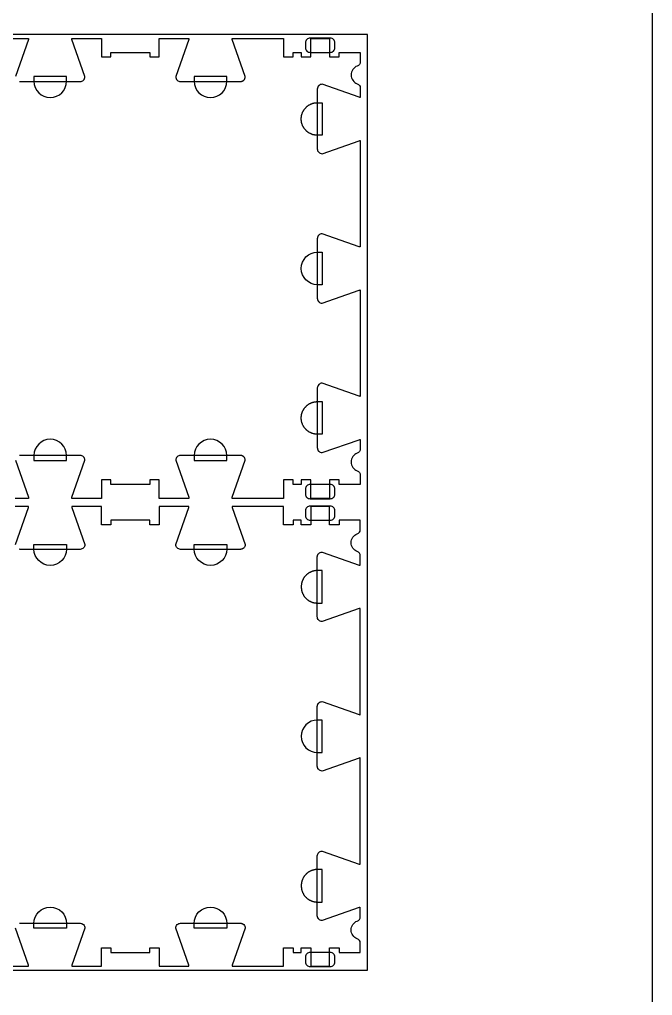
# Model space of a CAD drawing. Extents: x -10701 to -7518, y -43691 to -36097.
# Drawn here: x -8343 to -7518, y -38054 to -36782 of the extents above; entities that cross this region are included whole.
import ezdxf

# ---------------------------------------------------------------- set-up
doc = ezdxf.new("R2010")
doc.units = 0
for name, color, linetype in [('0_SHEET_SPRUCEPLY_2440X122', 1, 'CONTINUOUS'), ('4_ANYTOOL_CUTTHROUGH_OUTSI', 5, 'CONTINUOUS'), ('5_ANYTOOL_HALF_MILL_9MM_IN', 3, 'CONTINUOUS'), ('DONOTCUT', 18, 'CONTINUOUS')]:
    doc.layers.add(name, color=color, linetype=linetype)

msp = doc.modelspace()

# ---------------------------------------------------------------- linework, layer by layer
at = {"layer": '0_SHEET_SPRUCEPLY_2440X122'}
msp.add_lwpolyline([(-10329.7, -36801.2), (-10329.7, -38021.2), (-7889.7, -38021.2), (-7889.7, -36801.2)], close=True, dxfattribs=at)
at = {"layer": '4_ANYTOOL_CUTTHROUGH_OUTSI', "color": 5}
for points in [[(-8398.5, -36806.5), (-8331.3, -36806.5), (-8331.3, -36806.5, -0.061485), (-8331.5, -36807.9), (-8348.4, -36856.1)], [(-8343.2, -36862.4), (-8343.1, -36862.4), (-8342.9, -36862.4), (-8342.8, -36862.5), (-8342.6, -36862.5), (-8342.5, -36862.5), (-8342.3, -36862.5), (-8342.2, -36862.5), (-8264.2, -36862.5, 0.414214), (-8257.9, -36856.2), (-8257.9, -36856.2), (-8257.9, -36856.1), (-8274.8, -36807.9), (-8274.8, -36807.9, -0.061485), (-8275.1, -36806.5), (-8236.5, -36806.5), (-8236.5, -36830.2), (-8236.5, -36830.5), (-8224, -36830.5), (-8224, -36824.5), (-8173.5, -36824.5), (-8173.5, -36830.5), (-8161, -36830.5), (-8161, -36806.5), (-8122.4, -36806.5), (-8122.4, -36806.5, -0.061485), (-8122.6, -36807.9), (-8139.5, -36856.1), (-8139.5, -36856.2), (-8139.5, -36856.2), (-8139.5, -36856.2, 0.414214), (-8133.3, -36862.5), (-8055.3, -36862.5), (-8055.1, -36862.5), (-8055, -36862.5), (-8054.8, -36862.5), (-8054.7, -36862.5), (-8054.5, -36862.4), (-8054.4, -36862.4), (-8054.2, -36862.4), (-8054.1, -36862.4), (-8053.9, -36862.3), (-8053.8, -36862.3), (-8053.6, -36862.3), (-8053.5, -36862.2), (-8053.3, -36862.2), (-8053.2, -36862.1), (-8053, -36862.1), (-8052.9, -36862), (-8052.7, -36861.9), (-8052.6, -36861.9), (-8052.4, -36861.8), (-8052.3, -36861.7), (-8052.2, -36861.7), (-8052, -36861.6), (-8051.9, -36861.5), (-8051.8, -36861.4), (-8051.7, -36861.3), (-8051.5, -36861.2), (-8051.4, -36861.2), (-8051.3, -36861.1), (-8051.2, -36861), (-8051.1, -36860.9), (-8051, -36860.8), (-8050.8, -36860.7, 0.198912), (-8049, -36856.2), (-8049, -36856.2), (-8049, -36856.1), (-8065.9, -36807.9), (-8065.9, -36807.9, -0.061485), (-8066.2, -36806.5), (-7999, -36806.5), (-7999, -36830.2), (-7999, -36830.5), (-7986.5, -36830.5), (-7986.5, -36824.5), (-7976, -36824.5), (-7976, -36830.5), (-7963.5, -36830.5), (-7963.5, -36830.2), (-7963.5, -36806.5), (-7939, -36806.5), (-7939, -36830.2), (-7939, -36830.5), (-7926.5, -36830.5), (-7926.5, -36824.5), (-7899, -36824.5), (-7899, -36836.9), (-7899, -36836.9, -0.317837), (-7902.8, -36842.3, 0.707107), (-7902.8, -36865.4, -0.317837), (-7899, -36870.8), (-7899, -36883.2, -0.061485), (-7900.4, -36883), (-7948.6, -36866.1), (-7948.7, -36866.1), (-7948.7, -36866.1), (-7948.7, -36866.1, 0.198912), (-7953.1, -36867.9), (-7953.2, -36868), (-7953.3, -36868.1), (-7953.4, -36868.2), (-7953.5, -36868.4), (-7953.6, -36868.5), (-7953.7, -36868.6), (-7953.8, -36868.7), (-7953.9, -36868.8), (-7954, -36869), (-7954.1, -36869.1), (-7954.2, -36869.2), (-7954.2, -36869.4), (-7954.3, -36869.5), (-7954.4, -36869.7), (-7954.4, -36869.8), (-7954.5, -36869.9), (-7954.5, -36870.1), (-7954.6, -36870.2), (-7954.7, -36870.4), (-7954.7, -36870.5), (-7954.7, -36870.7), (-7954.8, -36870.8), (-7954.8, -36871), (-7954.8, -36871.1), (-7954.9, -36871.3), (-7954.9, -36871.4), (-7954.9, -36871.6), (-7954.9, -36871.7), (-7955, -36871.9), (-7955, -36872), (-7955, -36872.2), (-7955, -36872.3), (-7955, -36950.3, 0.414214), (-7948.7, -36956.6), (-7948.7, -36956.6), (-7948.6, -36956.6), (-7900.4, -36939.7), (-7900.4, -36939.7, -0.061485), (-7899, -36939.4), (-7899, -37078.1, -0.061485), (-7900.4, -37077.9), (-7948.6, -37061), (-7948.7, -37061), (-7948.7, -37061), (-7948.7, -37061, 0.198912), (-7953.1, -37062.8), (-7953.2, -37062.9), (-7953.3, -37063), (-7953.4, -37063.1), (-7953.5, -37063.3), (-7953.6, -37063.4), (-7953.7, -37063.5), (-7953.8, -37063.6), (-7953.9, -37063.7), (-7954, -37063.9), (-7954.1, -37064), (-7954.2, -37064.1), (-7954.2, -37064.3), (-7954.3, -37064.4), (-7954.4, -37064.6), (-7954.4, -37064.7), (-7954.5, -37064.8), (-7954.5, -37065), (-7954.6, -37065.1), (-7954.7, -37065.3), (-7954.7, -37065.4), (-7954.7, -37065.6), (-7954.8, -37065.7), (-7954.8, -37065.9), (-7954.8, -37066), (-7954.9, -37066.2), (-7954.9, -37066.3), (-7954.9, -37066.5), (-7954.9, -37066.6), (-7955, -37066.8), (-7955, -37066.9), (-7955, -37067.1), (-7955, -37067.2), (-7955, -37145.2), (-7955, -37145.4), (-7955, -37145.5), (-7955, -37145.7), (-7954.9, -37145.8), (-7954.9, -37146), (-7954.9, -37146.1), (-7954.9, -37146.3), (-7954.8, -37146.4), (-7954.8, -37146.6), (-7954.8, -37146.7), (-7954.7, -37146.9), (-7954.7, -37147), (-7954.7, -37147.2), (-7954.6, -37147.3), (-7954.5, -37147.5), (-7954.5, -37147.6), (-7954.4, -37147.8), (-7954.4, -37147.9), (-7954.3, -37148), (-7954.2, -37148.2), (-7954.2, -37148.3), (-7954.1, -37148.5), (-7954, -37148.6), (-7953.9, -37148.7), (-7953.8, -37148.8), (-7953.7, -37149), (-7953.6, -37149.1), (-7953.5, -37149.2), (-7953.4, -37149.3), (-7953.3, -37149.4), (-7953.2, -37149.5), (-7953.1, -37149.7, 0.198912), (-7948.7, -37151.5), (-7948.7, -37151.5), (-7948.6, -37151.5), (-7900.4, -37134.6), (-7900.4, -37134.6, -0.061485), (-7899, -37134.3), (-7899, -37273, -0.061485), (-7900.4, -37272.8), (-7948.6, -37255.9), (-7948.7, -37255.9), (-7948.7, -37255.9), (-7948.7, -37255.9, 0.414214), (-7955, -37262.1), (-7955, -37340.1), (-7955, -37340.3), (-7955, -37340.4), (-7955, -37340.6), (-7954.9, -37340.7), (-7954.9, -37340.9), (-7954.9, -37341), (-7954.9, -37341.2), (-7954.8, -37341.3), (-7954.8, -37341.5), (-7954.8, -37341.6), (-7954.7, -37341.8), (-7954.7, -37341.9), (-7954.7, -37342.1), (-7954.6, -37342.2), (-7954.5, -37342.4), (-7954.5, -37342.5), (-7954.4, -37342.7), (-7954.4, -37342.8), (-7954.3, -37342.9), (-7954.2, -37343.1), (-7954.2, -37343.2), (-7954.1, -37343.4), (-7954, -37343.5), (-7953.9, -37343.6), (-7953.8, -37343.7), (-7953.7, -37343.9), (-7953.6, -37344), (-7953.5, -37344.1), (-7953.4, -37344.2), (-7953.3, -37344.3), (-7953.2, -37344.4), (-7953.1, -37344.6, 0.198912), (-7948.7, -37346.4), (-7948.7, -37346.4), (-7948.6, -37346.4), (-7900.4, -37329.5), (-7900.4, -37329.5, -0.061485), (-7899, -37329.2), (-7899, -37341.6, -0.317837), (-7902.8, -37347.1, 0.707107), (-7902.8, -37370.2, -0.317837), (-7899, -37375.6), (-7899, -37388), (-7926.5, -37388), (-7926.5, -37382), (-7939, -37382), (-7939, -37406), (-7963.5, -37406), (-7963.5, -37382), (-7976, -37382), (-7976, -37388), (-7986.5, -37388), (-7986.5, -37382), (-7999, -37382), (-7999, -37406), (-8066.2, -37406), (-8066.2, -37406, -0.061485), (-8065.9, -37404.6), (-8049, -37356.3), (-8049, -37356.3), (-8049, -37356.2), (-8049, -37356.2, 0.198912), (-8050.8, -37351.8), (-8051, -37351.7), (-8051.1, -37351.6), (-8051.2, -37351.5), (-8051.3, -37351.4), (-8051.4, -37351.3), (-8051.5, -37351.2), (-8051.7, -37351.1), (-8051.8, -37351), (-8051.9, -37351), (-8052, -37350.9), (-8052.2, -37350.8), (-8052.3, -37350.7), (-8052.4, -37350.7), (-8052.6, -37350.6), (-8052.7, -37350.5), (-8052.9, -37350.5), (-8053, -37350.4), (-8053.2, -37350.3), (-8053.3, -37350.3), (-8053.5, -37350.2), (-8053.6, -37350.2), (-8053.8, -37350.2), (-8053.9, -37350.1), (-8054.1, -37350.1), (-8054.2, -37350.1), (-8054.4, -37350), (-8054.5, -37350), (-8054.7, -37350), (-8054.8, -37350), (-8055, -37350), (-8055.1, -37350), (-8055.3, -37350), (-8133.3, -37350, 0.414214), (-8139.5, -37356.2), (-8139.5, -37356.3), (-8139.5, -37356.3), (-8122.6, -37404.6), (-8122.6, -37404.6, -0.061485), (-8122.4, -37406), (-8161, -37406), (-8161, -37382), (-8173.5, -37382), (-8173.5, -37388), (-8224, -37388), (-8224, -37382), (-8236.5, -37382), (-8236.5, -37382.2), (-8236.5, -37406), (-8275.1, -37406), (-8275.1, -37406, -0.061485), (-8274.8, -37404.6), (-8257.9, -37356.3), (-8257.9, -37356.3), (-8257.9, -37356.2), (-8257.9, -37356.2, 0.414214), (-8264.2, -37350), (-8342.2, -37350), (-8342.3, -37350), (-8342.5, -37350), (-8342.6, -37350), (-8342.8, -37350), (-8342.9, -37350), (-8343.1, -37350), (-8343.2, -37350.1)], [(-8348.4, -37356.3), (-8331.5, -37404.6), (-8331.5, -37404.6, -0.061485), (-8331.3, -37406), (-8348.7, -37406)], [(-8348.4, -37466.1), (-8331.5, -37417.9), (-8331.5, -37417.9, 0.061485), (-8331.3, -37416.5), (-8348.7, -37416.5)], [(-8343.2, -37960.1), (-8343.1, -37960), (-8342.9, -37960), (-8342.8, -37960), (-8342.6, -37960), (-8342.5, -37960), (-8342.3, -37960), (-8342.2, -37960), (-8264.2, -37960, -0.414214), (-8257.9, -37966.2), (-8257.9, -37966.3), (-8257.9, -37966.3), (-8274.8, -38014.6), (-8274.8, -38014.6, 0.061485), (-8275.1, -38016), (-8236.5, -38016), (-8236.5, -37992), (-8224, -37992), (-8224, -37998), (-8173.5, -37998), (-8173.5, -37992), (-8161, -37992), (-8161, -38016), (-8122.4, -38016), (-8122.4, -38016, 0.061485), (-8122.6, -38014.6), (-8139.5, -37966.3), (-8139.5, -37966.3), (-8139.5, -37966.2), (-8139.5, -37966.2, -0.414214), (-8133.3, -37960), (-8055.3, -37960), (-8055.1, -37960), (-8055, -37960), (-8054.8, -37960), (-8054.7, -37960), (-8054.5, -37960), (-8054.4, -37960), (-8054.2, -37960.1), (-8054.1, -37960.1), (-8053.9, -37960.1), (-8053.8, -37960.2), (-8053.6, -37960.2), (-8053.5, -37960.2), (-8053.3, -37960.3), (-8053.2, -37960.3), (-8053, -37960.4), (-8052.9, -37960.5), (-8052.7, -37960.5), (-8052.6, -37960.6), (-8052.4, -37960.7), (-8052.3, -37960.7), (-8052.2, -37960.8), (-8052, -37960.9), (-8051.9, -37961), (-8051.8, -37961), (-8051.7, -37961.1), (-8051.5, -37961.2), (-8051.4, -37961.3), (-8051.3, -37961.4), (-8051.2, -37961.5), (-8051.1, -37961.6), (-8051, -37961.7), (-8050.8, -37961.8, -0.198912), (-8049, -37966.2), (-8049, -37966.3), (-8049, -37966.3), (-8065.9, -38014.6), (-8065.9, -38014.6, 0.061485), (-8066.2, -38016), (-7999, -38016), (-7999, -37992), (-7986.5, -37992), (-7986.5, -37998), (-7976, -37998), (-7976, -37992), (-7963.5, -37992), (-7963.5, -38016), (-7939, -38016), (-7939, -37992), (-7926.5, -37992), (-7926.5, -37998), (-7899, -37998), (-7899, -37985.6), (-7899, -37985.6, 0.317837), (-7902.8, -37980.2, -0.707107), (-7902.8, -37957.1, 0.317837), (-7899, -37951.6), (-7899, -37939.2, 0.061485), (-7900.4, -37939.5), (-7948.6, -37956.4), (-7948.7, -37956.4), (-7948.7, -37956.4), (-7948.7, -37956.4, -0.198912), (-7953.1, -37954.6), (-7953.2, -37954.4), (-7953.3, -37954.3), (-7953.4, -37954.2), (-7953.5, -37954.1), (-7953.6, -37954), (-7953.7, -37953.9), (-7953.8, -37953.7), (-7953.9, -37953.6), (-7954, -37953.5), (-7954.1, -37953.4), (-7954.2, -37953.2), (-7954.2, -37953.1), (-7954.3, -37952.9), (-7954.4, -37952.8), (-7954.4, -37952.7), (-7954.5, -37952.5), (-7954.5, -37952.4), (-7954.6, -37952.2), (-7954.7, -37952.1), (-7954.7, -37951.9), (-7954.7, -37951.8), (-7954.8, -37951.6), (-7954.8, -37951.5), (-7954.8, -37951.3), (-7954.9, -37951.2), (-7954.9, -37951), (-7954.9, -37950.9), (-7954.9, -37950.7), (-7955, -37950.6), (-7955, -37950.4), (-7955, -37950.3), (-7955, -37950.1), (-7955, -37872.1, -0.414214), (-7948.7, -37865.9), (-7948.7, -37865.9), (-7948.6, -37865.9), (-7900.4, -37882.8), (-7900.4, -37882.8, 0.061485), (-7899, -37883), (-7899, -37744.3, 0.061485), (-7900.4, -37744.6), (-7948.6, -37761.5), (-7948.7, -37761.5), (-7948.7, -37761.5), (-7948.7, -37761.5, -0.198912), (-7953.1, -37759.7), (-7953.2, -37759.5), (-7953.3, -37759.4), (-7953.4, -37759.3), (-7953.5, -37759.2), (-7953.6, -37759.1), (-7953.7, -37759), (-7953.8, -37758.8), (-7953.9, -37758.7), (-7954, -37758.6), (-7954.1, -37758.5), (-7954.2, -37758.3), (-7954.2, -37758.2), (-7954.3, -37758), (-7954.4, -37757.9), (-7954.4, -37757.8), (-7954.5, -37757.6), (-7954.5, -37757.5), (-7954.6, -37757.3), (-7954.7, -37757.2), (-7954.7, -37757), (-7954.7, -37756.9), (-7954.8, -37756.7), (-7954.8, -37756.6), (-7954.8, -37756.4), (-7954.9, -37756.3), (-7954.9, -37756.1), (-7954.9, -37756), (-7954.9, -37755.8), (-7955, -37755.7), (-7955, -37755.5), (-7955, -37755.4), (-7955, -37755.2), (-7955, -37677.2), (-7955, -37677.1), (-7955, -37676.9), (-7955, -37676.8), (-7954.9, -37676.6), (-7954.9, -37676.5), (-7954.9, -37676.3), (-7954.9, -37676.2), (-7954.8, -37676), (-7954.8, -37675.9), (-7954.8, -37675.7), (-7954.7, -37675.6), (-7954.7, -37675.4), (-7954.7, -37675.3), (-7954.6, -37675.1), (-7954.5, -37675), (-7954.5, -37674.8), (-7954.4, -37674.7), (-7954.4, -37674.6), (-7954.3, -37674.4), (-7954.2, -37674.3), (-7954.2, -37674.1), (-7954.1, -37674), (-7954, -37673.9), (-7953.9, -37673.7), (-7953.8, -37673.6), (-7953.7, -37673.5), (-7953.6, -37673.4), (-7953.5, -37673.3), (-7953.4, -37673.1), (-7953.3, -37673), (-7953.2, -37672.9), (-7953.1, -37672.8, -0.198912), (-7948.7, -37671), (-7948.7, -37671), (-7948.6, -37671), (-7900.4, -37687.9), (-7900.4, -37687.9, 0.061485), (-7899, -37688.1), (-7899, -37549.4, 0.061485), (-7900.4, -37549.7), (-7948.6, -37566.6), (-7948.7, -37566.6), (-7948.7, -37566.6), (-7948.7, -37566.6, -0.414214), (-7955, -37560.3), (-7955, -37482.3), (-7955, -37482.2), (-7955, -37482), (-7955, -37481.9), (-7954.9, -37481.7), (-7954.9, -37481.6), (-7954.9, -37481.4), (-7954.9, -37481.3), (-7954.8, -37481.1), (-7954.8, -37481), (-7954.8, -37480.8), (-7954.7, -37480.7), (-7954.7, -37480.5), (-7954.7, -37480.4), (-7954.6, -37480.2), (-7954.5, -37480.1), (-7954.5, -37479.9), (-7954.4, -37479.8), (-7954.4, -37479.7), (-7954.3, -37479.5), (-7954.2, -37479.4), (-7954.2, -37479.2), (-7954.1, -37479.1), (-7954, -37479), (-7953.9, -37478.8), (-7953.8, -37478.7), (-7953.7, -37478.6), (-7953.6, -37478.5), (-7953.5, -37478.4), (-7953.4, -37478.2), (-7953.3, -37478.1), (-7953.2, -37478), (-7953.1, -37477.9, -0.198912), (-7948.7, -37476.1), (-7948.7, -37476.1), (-7948.6, -37476.1), (-7900.4, -37493), (-7900.4, -37493, 0.061485), (-7899, -37493.2), (-7899, -37480.8, 0.317837), (-7902.8, -37475.4, -0.707107), (-7902.8, -37452.3, 0.317837), (-7899, -37446.9), (-7899, -37434.5), (-7926.5, -37434.5), (-7926.5, -37440.5), (-7939, -37440.5), (-7939, -37416.5), (-7963.5, -37416.5), (-7963.5, -37440.5), (-7976, -37440.5), (-7976, -37434.5), (-7986.5, -37434.5), (-7986.5, -37440.5), (-7999, -37440.5), (-7999, -37416.5), (-8066.2, -37416.5), (-8066.2, -37416.5, 0.061485), (-8065.9, -37417.9), (-8049, -37466.1), (-8049, -37466.2), (-8049, -37466.2), (-8049, -37466.2, -0.198912), (-8050.8, -37470.7), (-8051, -37470.8), (-8051.1, -37470.9), (-8051.2, -37471), (-8051.3, -37471.1), (-8051.4, -37471.2), (-8051.5, -37471.2), (-8051.7, -37471.3), (-8051.8, -37471.4), (-8051.9, -37471.5), (-8052, -37471.6), (-8052.2, -37471.7), (-8052.3, -37471.7), (-8052.4, -37471.8), (-8052.6, -37471.9), (-8052.7, -37471.9), (-8052.9, -37472), (-8053, -37472.1), (-8053.2, -37472.1), (-8053.3, -37472.2), (-8053.5, -37472.2), (-8053.6, -37472.3), (-8053.8, -37472.3), (-8053.9, -37472.3), (-8054.1, -37472.4), (-8054.2, -37472.4), (-8054.4, -37472.4), (-8054.5, -37472.4), (-8054.7, -37472.5), (-8054.8, -37472.5), (-8055, -37472.5), (-8055.1, -37472.5), (-8055.3, -37472.5), (-8133.3, -37472.5, -0.414214), (-8139.5, -37466.2), (-8139.5, -37466.2), (-8139.5, -37466.1), (-8122.6, -37417.9), (-8122.6, -37417.9, 0.061485), (-8122.4, -37416.5), (-8161, -37416.5), (-8161, -37440.2), (-8161, -37440.5), (-8173.5, -37440.5), (-8173.5, -37434.5), (-8224, -37434.5), (-8224, -37440.5), (-8236.5, -37440.5), (-8236.5, -37440.2), (-8236.5, -37416.5), (-8275.1, -37416.5), (-8275.1, -37416.5, 0.061485), (-8274.8, -37417.9), (-8257.9, -37466.1), (-8257.9, -37466.2), (-8257.9, -37466.2), (-8257.9, -37466.2, -0.414214), (-8264.2, -37472.5), (-8342.2, -37472.5), (-8342.3, -37472.5), (-8342.5, -37472.5), (-8342.6, -37472.5), (-8342.8, -37472.5), (-8342.9, -37472.4), (-8343.1, -37472.4), (-8343.2, -37472.4)], [(-8398.5, -38016), (-8331.3, -38016), (-8331.3, -38016, 0.061485), (-8331.5, -38014.6), (-8348.4, -37966.3)]]:
    msp.add_lwpolyline(points, format="xyb", dxfattribs=at)
at = {"layer": '5_ANYTOOL_HALF_MILL_9MM_IN', "color": 3}
for points in [[(-7964.3, -36806, 0.414214), (-7970.3, -36812), (-7970.3, -36818.5, 0.414214), (-7964.3, -36824.5), (-7938.1, -36824.5, 0.414214), (-7932.1, -36818.5), (-7932.1, -36812, 0.414214), (-7938.1, -36806)], [(-8324.4, -36862.2, 1), (-8281.9, -36862.2), (-8281.9, -36862), (-8281.9, -36856), (-8324.4, -36856), (-8324.4, -36862), (-8324.4, -36862.2)], [(-8115.5, -36862.2, 1), (-8073, -36862.2), (-8073, -36862), (-8073, -36856), (-8115.5, -36856), (-8115.5, -36862), (-8115.5, -36862.2)], [(-7954.7, -37127.5, -1), (-7954.7, -37085), (-7954.5, -37085), (-7948.5, -37085), (-7948.5, -37127.5), (-7954.5, -37127.5), (-7954.7, -37127.5)], [(-8281.9, -37350.2, 1), (-8324.4, -37350.2), (-8324.4, -37350.5), (-8324.4, -37356.5), (-8281.9, -37356.5), (-8281.9, -37350.5), (-8281.9, -37350.2)], [(-8073, -37350.2, 1), (-8115.5, -37350.2), (-8115.5, -37350.5), (-8115.5, -37356.5), (-8073, -37356.5), (-8073, -37350.5), (-8073, -37350.2)], [(-7964.3, -37388, 0.414214), (-7970.3, -37394), (-7970.3, -37400.5, 0.414214), (-7964.3, -37406.5), (-7938.1, -37406.5, 0.414214), (-7932.1, -37400.5), (-7932.1, -37394, 0.414214), (-7938.1, -37388)], [(-7964.3, -37416, 0.414214), (-7970.3, -37422), (-7970.3, -37428.5, 0.414214), (-7964.3, -37434.5), (-7938.1, -37434.5, 0.414214), (-7932.1, -37428.5), (-7932.1, -37422, 0.414214), (-7938.1, -37416)], [(-8281.9, -37472.2, -1), (-8324.4, -37472.2), (-8324.4, -37472), (-8324.4, -37466), (-8281.9, -37466), (-8281.9, -37472), (-8281.9, -37472.2)], [(-8073, -37472.2, -1), (-8115.5, -37472.2), (-8115.5, -37472), (-8115.5, -37466), (-8073, -37466), (-8073, -37472), (-8073, -37472.2)], [(-7954.7, -37695, 1), (-7954.7, -37737.5), (-7954.5, -37737.5), (-7948.5, -37737.5), (-7948.5, -37695), (-7954.5, -37695), (-7954.7, -37695)], [(-8324.4, -37960.2, -1), (-8281.9, -37960.2), (-8281.9, -37960.5), (-8281.9, -37966.5), (-8324.4, -37966.5), (-8324.4, -37960.5), (-8324.4, -37960.2)], [(-8115.5, -37960.2, -1), (-8073, -37960.2), (-8073, -37960.5), (-8073, -37966.5), (-8115.5, -37966.5), (-8115.5, -37960.5), (-8115.5, -37960.2)], [(-7964.3, -37998, 0.414214), (-7970.3, -38004), (-7970.3, -38010.5, 0.414214), (-7964.3, -38016.5), (-7938.1, -38016.5, 0.414214), (-7932.1, -38010.5), (-7932.1, -38004, 0.414214), (-7938.1, -37998)]]:
    msp.add_lwpolyline(points, format="xyb", close=True, dxfattribs=at)
for points in [[(-7954.7, -36932.6), (-7955.2, -36932.6), (-7955.7, -36932.6), (-7956.1, -36932.5), (-7956.6, -36932.5), (-7957.1, -36932.4), (-7957.6, -36932.4), (-7958.1, -36932.3), (-7958.6, -36932.2), (-7959.1, -36932.1), (-7959.6, -36932), (-7960.1, -36931.9), (-7960.6, -36931.8), (-7961.1, -36931.6), (-7961.6, -36931.5), (-7962, -36931.3), (-7962.5, -36931.1), (-7963, -36930.9), (-7963.5, -36930.7), (-7964, -36930.4), (-7964.5, -36930.2), (-7965, -36930), (-7965.4, -36929.7), (-7965.9, -36929.4), (-7966.3, -36929.1), (-7966.8, -36928.8), (-7967.2, -36928.5), (-7967.7, -36928.2), (-7968.1, -36927.8), (-7968.5, -36927.5), (-7968.9, -36927.1), (-7969.3, -36926.7), (-7969.7, -36926.4), (-7970.1, -36926), (-7970.5, -36925.6), (-7970.9, -36925.1), (-7971.2, -36924.7), (-7971.6, -36924.3), (-7971.9, -36923.9), (-7972.2, -36923.4), (-7972.5, -36923), (-7972.8, -36922.5), (-7973.1, -36922), (-7973.3, -36921.6), (-7973.6, -36921.1), (-7973.8, -36920.6), (-7974.1, -36920.1), (-7974.3, -36919.6), (-7974.5, -36919.2), (-7974.7, -36918.7), (-7974.8, -36918.2), (-7975, -36917.7), (-7975.1, -36917.2), (-7975.3, -36916.7), (-7975.4, -36916.2), (-7975.5, -36915.7), (-7975.6, -36915.2), (-7975.7, -36914.7), (-7975.8, -36914.2), (-7975.8, -36913.7), (-7975.9, -36913.2), (-7975.9, -36912.8), (-7975.9, -36912.3), (-7976, -36911.8), (-7976, -36911.3), (-7976, -36910.9), (-7975.9, -36910.4), (-7975.9, -36909.9), (-7975.9, -36909.4), (-7975.8, -36908.9), (-7975.8, -36908.4), (-7975.7, -36908), (-7975.6, -36907.5), (-7975.5, -36907), (-7975.4, -36906.5), (-7975.3, -36906), (-7975.1, -36905.5), (-7975, -36905), (-7974.8, -36904.5), (-7974.7, -36904), (-7974.5, -36903.5), (-7974.3, -36903), (-7974.1, -36902.5), (-7973.8, -36902.1), (-7973.6, -36901.6), (-7973.3, -36901.1), (-7973.1, -36900.6), (-7972.8, -36900.2), (-7972.5, -36899.7), (-7972.2, -36899.3), (-7971.9, -36898.8), (-7971.6, -36898.4), (-7971.2, -36897.9), (-7970.9, -36897.5), (-7970.5, -36897.1), (-7970.1, -36896.7), (-7969.7, -36896.3), (-7969.3, -36895.9), (-7968.9, -36895.5), (-7968.5, -36895.2), (-7968.1, -36894.8), (-7967.7, -36894.5), (-7967.2, -36894.2), (-7966.8, -36893.8), (-7966.3, -36893.5), (-7965.9, -36893.3), (-7965.4, -36893), (-7965, -36892.7), (-7964.5, -36892.5), (-7964, -36892.2), (-7963.5, -36892), (-7963, -36891.8), (-7962.5, -36891.6), (-7962, -36891.4), (-7961.6, -36891.2), (-7961.1, -36891), (-7960.6, -36890.9), (-7960.1, -36890.8), (-7959.6, -36890.6), (-7959.1, -36890.5), (-7958.6, -36890.4), (-7958.1, -36890.4), (-7957.6, -36890.3), (-7957.1, -36890.2), (-7956.6, -36890.2), (-7956.1, -36890.1), (-7955.7, -36890.1), (-7955.2, -36890.1), (-7954.7, -36890.1), (-7954.5, -36890.1), (-7948.5, -36890.1), (-7948.5, -36932.6), (-7954.5, -36932.6), (-7954.7, -36932.6)], [(-7954.7, -37322.4), (-7955.2, -37322.4), (-7955.7, -37322.4), (-7956.1, -37322.3), (-7956.6, -37322.3), (-7957.1, -37322.2), (-7957.6, -37322.2), (-7958.1, -37322.1), (-7958.6, -37322), (-7959.1, -37321.9), (-7959.6, -37321.8), (-7960.1, -37321.7), (-7960.6, -37321.6), (-7961.1, -37321.4), (-7961.6, -37321.3), (-7962, -37321.1), (-7962.5, -37320.9), (-7963, -37320.7), (-7963.5, -37320.5), (-7964, -37320.2), (-7964.5, -37320), (-7965, -37319.8), (-7965.4, -37319.5), (-7965.9, -37319.2), (-7966.3, -37318.9), (-7966.8, -37318.6), (-7967.2, -37318.3), (-7967.7, -37318), (-7968.1, -37317.6), (-7968.5, -37317.3), (-7968.9, -37316.9), (-7969.3, -37316.5), (-7969.7, -37316.2), (-7970.1, -37315.8), (-7970.5, -37315.4), (-7970.9, -37314.9), (-7971.2, -37314.5), (-7971.6, -37314.1), (-7971.9, -37313.7), (-7972.2, -37313.2), (-7972.5, -37312.8), (-7972.8, -37312.3), (-7973.1, -37311.8), (-7973.3, -37311.4), (-7973.6, -37310.9), (-7973.8, -37310.4), (-7974.1, -37309.9), (-7974.3, -37309.4), (-7974.5, -37309), (-7974.7, -37308.5), (-7974.8, -37308), (-7975, -37307.5), (-7975.1, -37307), (-7975.3, -37306.5), (-7975.4, -37306), (-7975.5, -37305.5), (-7975.6, -37305), (-7975.7, -37304.5), (-7975.8, -37304), (-7975.8, -37303.5), (-7975.9, -37303), (-7975.9, -37302.6), (-7975.9, -37302.1), (-7976, -37301.6), (-7976, -37301.1), (-7976, -37300.7), (-7975.9, -37300.2), (-7975.9, -37299.7), (-7975.9, -37299.2), (-7975.8, -37298.7), (-7975.8, -37298.2), (-7975.7, -37297.8), (-7975.6, -37297.3), (-7975.5, -37296.8), (-7975.4, -37296.3), (-7975.3, -37295.8), (-7975.1, -37295.3), (-7975, -37294.8), (-7974.8, -37294.3), (-7974.7, -37293.8), (-7974.5, -37293.3), (-7974.3, -37292.8), (-7974.1, -37292.3), (-7973.8, -37291.9), (-7973.6, -37291.4), (-7973.3, -37290.9), (-7973.1, -37290.4), (-7972.8, -37290), (-7972.5, -37289.5), (-7972.2, -37289.1), (-7971.9, -37288.6), (-7971.6, -37288.2), (-7971.2, -37287.7), (-7970.9, -37287.3), (-7970.5, -37286.9), (-7970.1, -37286.5), (-7969.7, -37286.1), (-7969.3, -37285.7), (-7968.9, -37285.3), (-7968.5, -37285), (-7968.1, -37284.6), (-7967.7, -37284.3), (-7967.2, -37284), (-7966.8, -37283.6), (-7966.3, -37283.3), (-7965.9, -37283.1), (-7965.4, -37282.8), (-7965, -37282.5), (-7964.5, -37282.3), (-7964, -37282), (-7963.5, -37281.8), (-7963, -37281.6), (-7962.5, -37281.4), (-7962, -37281.2), (-7961.6, -37281), (-7961.1, -37280.8), (-7960.6, -37280.7), (-7960.1, -37280.6), (-7959.6, -37280.4), (-7959.1, -37280.3), (-7958.6, -37280.2), (-7958.1, -37280.2), (-7957.6, -37280.1), (-7957.1, -37280), (-7956.6, -37280), (-7956.1, -37279.9), (-7955.7, -37279.9), (-7955.2, -37279.9), (-7954.7, -37279.9), (-7954.5, -37279.9), (-7948.5, -37279.9), (-7948.5, -37322.4), (-7954.5, -37322.4), (-7954.7, -37322.4)], [(-7954.7, -37500.1), (-7955.2, -37500.1), (-7955.7, -37500.1), (-7956.1, -37500.1), (-7956.6, -37500.2), (-7957.1, -37500.2), (-7957.6, -37500.3), (-7958.1, -37500.4), (-7958.6, -37500.4), (-7959.1, -37500.5), (-7959.6, -37500.6), (-7960.1, -37500.8), (-7960.6, -37500.9), (-7961.1, -37501), (-7961.6, -37501.2), (-7962, -37501.4), (-7962.5, -37501.6), (-7963, -37501.8), (-7963.5, -37502), (-7964, -37502.2), (-7964.5, -37502.5), (-7965, -37502.7), (-7965.4, -37503), (-7965.9, -37503.3), (-7966.3, -37503.5), (-7966.8, -37503.8), (-7967.2, -37504.2), (-7967.7, -37504.5), (-7968.1, -37504.8), (-7968.5, -37505.2), (-7968.9, -37505.5), (-7969.3, -37505.9), (-7969.7, -37506.3), (-7970.1, -37506.7), (-7970.5, -37507.1), (-7970.9, -37507.5), (-7971.2, -37507.9), (-7971.6, -37508.4), (-7971.9, -37508.8), (-7972.2, -37509.3), (-7972.5, -37509.7), (-7972.8, -37510.2), (-7973.1, -37510.6), (-7973.3, -37511.1), (-7973.6, -37511.6), (-7973.8, -37512.1), (-7974.1, -37512.5), (-7974.3, -37513), (-7974.5, -37513.5), (-7974.7, -37514), (-7974.8, -37514.5), (-7975, -37515), (-7975.1, -37515.5), (-7975.3, -37516), (-7975.4, -37516.5), (-7975.5, -37517), (-7975.6, -37517.5), (-7975.7, -37518), (-7975.8, -37518.4), (-7975.8, -37518.9), (-7975.9, -37519.4), (-7975.9, -37519.9), (-7975.9, -37520.4), (-7976, -37520.9), (-7976, -37521.3), (-7976, -37521.8), (-7975.9, -37522.3), (-7975.9, -37522.8), (-7975.9, -37523.2), (-7975.8, -37523.7), (-7975.8, -37524.2), (-7975.7, -37524.7), (-7975.6, -37525.2), (-7975.5, -37525.7), (-7975.4, -37526.2), (-7975.3, -37526.7), (-7975.1, -37527.2), (-7975, -37527.7), (-7974.8, -37528.2), (-7974.7, -37528.7), (-7974.5, -37529.2), (-7974.3, -37529.6), (-7974.1, -37530.1), (-7973.8, -37530.6), (-7973.6, -37531.1), (-7973.3, -37531.6), (-7973.1, -37532), (-7972.8, -37532.5), (-7972.5, -37533), (-7972.2, -37533.4), (-7971.9, -37533.9), (-7971.6, -37534.3), (-7971.2, -37534.7), (-7970.9, -37535.1), (-7970.5, -37535.6), (-7970.1, -37536), (-7969.7, -37536.4), (-7969.3, -37536.7), (-7968.9, -37537.1), (-7968.5, -37537.5), (-7968.1, -37537.8), (-7967.7, -37538.2), (-7967.2, -37538.5), (-7966.8, -37538.8), (-7966.3, -37539.1), (-7965.9, -37539.4), (-7965.4, -37539.7), (-7965, -37540), (-7964.5, -37540.2), (-7964, -37540.4), (-7963.5, -37540.7), (-7963, -37540.9), (-7962.5, -37541.1), (-7962, -37541.3), (-7961.6, -37541.5), (-7961.1, -37541.6), (-7960.6, -37541.8), (-7960.1, -37541.9), (-7959.6, -37542), (-7959.1, -37542.1), (-7958.6, -37542.2), (-7958.1, -37542.3), (-7957.6, -37542.4), (-7957.1, -37542.4), (-7956.6, -37542.5), (-7956.1, -37542.5), (-7955.7, -37542.6), (-7955.2, -37542.6), (-7954.7, -37542.6), (-7954.5, -37542.6), (-7948.5, -37542.6), (-7948.5, -37500.1), (-7954.5, -37500.1), (-7954.7, -37500.1)], [(-7954.7, -37889.9), (-7955.2, -37889.9), (-7955.7, -37889.9), (-7956.1, -37889.9), (-7956.6, -37890), (-7957.1, -37890), (-7957.6, -37890.1), (-7958.1, -37890.2), (-7958.6, -37890.2), (-7959.1, -37890.3), (-7959.6, -37890.4), (-7960.1, -37890.6), (-7960.6, -37890.7), (-7961.1, -37890.8), (-7961.6, -37891), (-7962, -37891.2), (-7962.5, -37891.4), (-7963, -37891.6), (-7963.5, -37891.8), (-7964, -37892), (-7964.5, -37892.3), (-7965, -37892.5), (-7965.4, -37892.8), (-7965.9, -37893.1), (-7966.3, -37893.3), (-7966.8, -37893.6), (-7967.2, -37894), (-7967.7, -37894.3), (-7968.1, -37894.6), (-7968.5, -37895), (-7968.9, -37895.3), (-7969.3, -37895.7), (-7969.7, -37896.1), (-7970.1, -37896.5), (-7970.5, -37896.9), (-7970.9, -37897.3), (-7971.2, -37897.7), (-7971.6, -37898.2), (-7971.9, -37898.6), (-7972.2, -37899.1), (-7972.5, -37899.5), (-7972.8, -37900), (-7973.1, -37900.4), (-7973.3, -37900.9), (-7973.6, -37901.4), (-7973.8, -37901.9), (-7974.1, -37902.3), (-7974.3, -37902.8), (-7974.5, -37903.3), (-7974.7, -37903.8), (-7974.8, -37904.3), (-7975, -37904.8), (-7975.1, -37905.3), (-7975.3, -37905.8), (-7975.4, -37906.3), (-7975.5, -37906.8), (-7975.6, -37907.3), (-7975.7, -37907.8), (-7975.8, -37908.2), (-7975.8, -37908.7), (-7975.9, -37909.2), (-7975.9, -37909.7), (-7975.9, -37910.2), (-7976, -37910.7), (-7976, -37911.1), (-7976, -37911.6), (-7975.9, -37912.1), (-7975.9, -37912.6), (-7975.9, -37913), (-7975.8, -37913.5), (-7975.8, -37914), (-7975.7, -37914.5), (-7975.6, -37915), (-7975.5, -37915.5), (-7975.4, -37916), (-7975.3, -37916.5), (-7975.1, -37917), (-7975, -37917.5), (-7974.8, -37918), (-7974.7, -37918.5), (-7974.5, -37919), (-7974.3, -37919.4), (-7974.1, -37919.9), (-7973.8, -37920.4), (-7973.6, -37920.9), (-7973.3, -37921.4), (-7973.1, -37921.8), (-7972.8, -37922.3), (-7972.5, -37922.8), (-7972.2, -37923.2), (-7971.9, -37923.7), (-7971.6, -37924.1), (-7971.2, -37924.5), (-7970.9, -37924.9), (-7970.5, -37925.4), (-7970.1, -37925.8), (-7969.7, -37926.2), (-7969.3, -37926.5), (-7968.9, -37926.9), (-7968.5, -37927.3), (-7968.1, -37927.6), (-7967.7, -37928), (-7967.2, -37928.3), (-7966.8, -37928.6), (-7966.3, -37928.9), (-7965.9, -37929.2), (-7965.4, -37929.5), (-7965, -37929.8), (-7964.5, -37930), (-7964, -37930.2), (-7963.5, -37930.5), (-7963, -37930.7), (-7962.5, -37930.9), (-7962, -37931.1), (-7961.6, -37931.3), (-7961.1, -37931.4), (-7960.6, -37931.6), (-7960.1, -37931.7), (-7959.6, -37931.8), (-7959.1, -37931.9), (-7958.6, -37932), (-7958.1, -37932.1), (-7957.6, -37932.2), (-7957.1, -37932.2), (-7956.6, -37932.3), (-7956.1, -37932.3), (-7955.7, -37932.4), (-7955.2, -37932.4), (-7954.7, -37932.4), (-7954.5, -37932.4), (-7948.5, -37932.4), (-7948.5, -37889.9), (-7954.5, -37889.9), (-7954.7, -37889.9)]]:
    msp.add_lwpolyline(points, close=True, dxfattribs=at)
at = {"layer": 'DONOTCUT'}
msp.add_lwpolyline([(-10701.4, -43690.7), (-7518, -43690.7), (-7518, -36097.2), (-10701.4, -36097.2)], close=True, dxfattribs=at)

doc.saveas('drawing.dxf')
